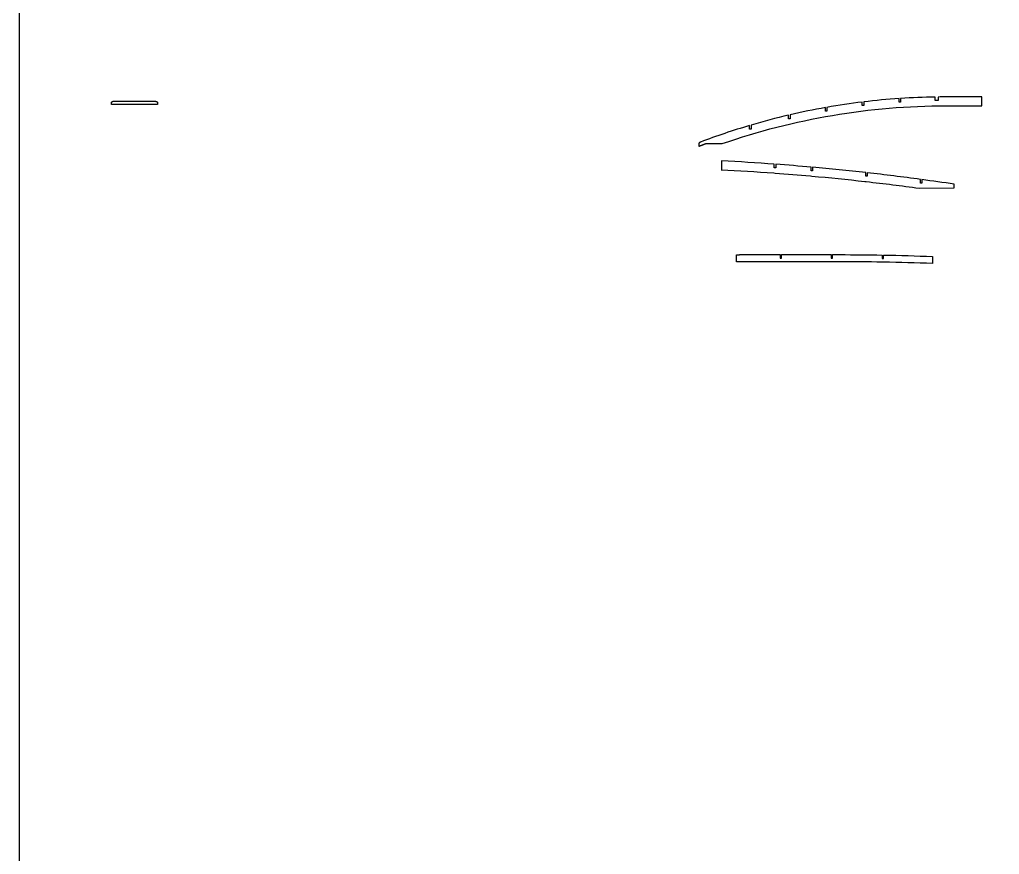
# Model space of a CAD drawing. Header units: inches. Extents: x -1514 to 1282, y -2074 to 286.
# Drawn here: x -798.5 to -522.1, y -226.4 to 9.2 of the extents above; entities that cross this region are included whole.
import ezdxf

# ---------------------------------------------------------------- set-up
doc = ezdxf.new("R2010")
doc.units = ezdxf.units.IN
doc.header["$LTSCALE"] = 0.1
doc.header["$MEASUREMENT"] = 0
doc.layers.add('pic', color=1, linetype='Continuous')

msp = doc.modelspace()

# ---------------------------------------------------------------- linework, layer by layer
at = {"color": 7, "linetype": 'Continuous', "lineweight": 25}
msp.add_lwpolyline([(-771.85723, -13.795), (-760.35514, -13.795), (-760.35191, -13.795), (-760.34869, -13.79502), (-760.34546, -13.79504), (-760.34223, -13.79508), (-760.339, -13.79512), (-760.33577, -13.79518), (-760.33254, -13.79524), (-760.3293, -13.79531), (-760.32607, -13.7954), (-760.32284, -13.79549), (-760.31961, -13.7956), (-760.31637, -13.79571), (-760.31314, -13.79584), (-760.3099, -13.79597), (-760.30667, -13.79611), (-760.30344, -13.79627), (-760.3002, -13.79643), (-760.29697, -13.79661), (-760.29373, -13.79679), (-760.2905, -13.79698), (-760.28726, -13.79719), (-760.28403, -13.7974), (-760.2808, -13.79762), (-760.27756, -13.79785), (-760.27433, -13.7981), (-760.27109, -13.79835), (-760.26786, -13.79861), (-760.26463, -13.79889), (-760.2614, -13.79917), (-760.25816, -13.79946), (-760.25493, -13.79976), (-760.2517, -13.80007), (-760.24847, -13.8004), (-760.24524, -13.80073), (-760.24202, -13.80107), (-760.23879, -13.80142), (-760.23556, -13.80178), (-760.23234, -13.80215), (-760.22911, -13.80253), (-760.22589, -13.80293), (-760.22266, -13.80333), (-760.21944, -13.80374), (-760.21622, -13.80416), (-760.213, -13.80459), (-760.20978, -13.80503), (-760.20656, -13.80548), (-760.20335, -13.80594), (-760.20013, -13.80641), (-760.19692, -13.80689), (-760.19371, -13.80738), (-760.1905, -13.80788), (-760.18729, -13.80838), (-760.18408, -13.8089), (-760.18088, -13.80943), (-760.17767, -13.80997), (-760.17447, -13.81052), (-760.17127, -13.81108), (-760.16807, -13.81164), (-760.16487, -13.81222), (-760.16168, -13.81281), (-760.15849, -13.81341), (-760.15529, -13.81401), (-760.15211, -13.81463), (-760.14892, -13.81526), (-760.14573, -13.81589), (-760.14255, -13.81654), (-760.13937, -13.8172), (-760.13619, -13.81786), (-760.13302, -13.81854), (-760.12984, -13.81922), (-760.12667, -13.81992), (-760.1235, -13.82062), (-760.12034, -13.82134), (-760.11717, -13.82206), (-760.11401, -13.8228), (-760.11086, -13.82354), (-760.1077, -13.8243), (-760.10455, -13.82506), (-760.1014, -13.82583), (-760.09825, -13.82662), (-760.09511, -13.82741), (-760.09196, -13.82821), (-760.08883, -13.82902), (-760.08569, -13.82985), (-760.08256, -13.83068), (-760.07943, -13.83152), (-760.0763, -13.83237), (-760.07318, -13.83323), (-760.07006, -13.8341), (-760.06694, -13.83499), (-760.06383, -13.83588), (-760.06072, -13.83678), (-760.05762, -13.83769), (-760.05451, -13.83861), (-760.05141, -13.83953), (-760.04832, -13.84047), (-760.04523, -13.84142), (-760.04214, -13.84238), (-760.03905, -13.84335), (-760.03597, -13.84433), (-760.0329, -13.84532), (-760.02982, -13.84631), (-760.02675, -13.84732), (-760.02369, -13.84834), (-760.02063, -13.84936), (-760.01757, -13.8504), (-760.01452, -13.85145), (-760.01147, -13.8525), (-760.00843, -13.85356), (-760.00539, -13.85464), (-760.00235, -13.85573), (-759.99932, -13.85682), (-759.99628, -13.85793), (-759.99325, -13.85904), (-759.99023, -13.86017), (-759.9872, -13.8613), (-759.98418, -13.86245), (-759.98117, -13.86361), (-759.97815, -13.86477), (-759.97514, -13.86595), (-759.97213, -13.86714), (-759.96913, -13.86833), (-759.96613, -13.86954), (-759.96313, -13.87076), (-759.96013, -13.87198), (-759.95714, -13.87322), (-759.95415, -13.87447), (-759.95117, -13.87572), (-759.94819, -13.87699), (-759.94521, -13.87827), (-759.94224, -13.87955), (-759.93927, -13.88085), (-759.9363, -13.88216), (-759.93334, -13.88347), (-759.93038, -13.8848), (-759.92743, -13.88613), (-759.92447, -13.88748), (-759.92153, -13.88883), (-759.91858, -13.89019), (-759.91565, -13.89157), (-759.91271, -13.89295), (-759.90978, -13.89435), (-759.90685, -13.89575), (-759.90393, -13.89716), (-759.90102, -13.89858), (-759.8981, -13.90001), (-759.89519, -13.90146), (-759.89229, -13.90291), (-759.88939, -13.90437), (-759.88649, -13.90584), (-759.8836, -13.90732), (-759.88072, -13.9088), (-759.87784, -13.9103), (-759.87496, -13.91181), (-759.87209, -13.91333), (-759.86922, -13.91485), (-759.86636, -13.91639), (-759.8635, -13.91793), (-759.86065, -13.91948), (-759.8578, -13.92105), (-759.85496, -13.92262), (-759.85213, -13.9242), (-759.84929, -13.92579), (-759.84647, -13.92739), (-759.84365, -13.929), (-759.84083, -13.93062), (-759.83802, -13.93225), (-759.83522, -13.93388), (-759.83242, -13.93553), (-759.82963, -13.93719), (-759.82684, -13.93885), (-759.82405, -13.94052), (-759.82128, -13.9422), (-759.81851, -13.94389), (-759.81574, -13.94559), (-759.81298, -13.9473), (-759.81023, -13.94902), (-759.80748, -13.95075), (-759.80474, -13.95248), (-759.80201, -13.95423), (-759.79928, -13.95598), (-759.79655, -13.95774), (-759.79384, -13.95951), (-759.79113, -13.96129), (-759.78842, -13.96308), (-759.78572, -13.96488), (-759.78303, -13.96668), (-759.78035, -13.9685), (-759.77767, -13.97032), (-759.775, -13.97215), (-759.77233, -13.97399), (-759.76967, -13.97584), (-759.76702, -13.9777), (-759.76437, -13.97957), (-759.76173, -13.98144), (-759.7591, -13.98332), (-759.75648, -13.98522), (-759.75386, -13.98712), (-759.75125, -13.98903), (-759.74864, -13.99094), (-759.74604, -13.99287), (-759.74345, -13.9948), (-759.74087, -13.99675), (-759.7383, -13.9987), (-759.73573, -14.00066), (-759.73317, -14.00262), (-759.73061, -14.0046), (-759.72807, -14.00658), (-759.72553, -14.00858), (-759.72299, -14.01058), (-759.72047, -14.01259), (-759.71795, -14.0146), (-759.71545, -14.01663), (-759.71294, -14.01866), (-759.7117, -14.01968), (-759.71044, -14.02071), (-759.70792, -14.02279), (-759.70541, -14.02487), (-759.7029, -14.02697), (-759.7004, -14.02908), (-759.69791, -14.03119), (-759.69543, -14.03331), (-759.69295, -14.03544), (-759.69048, -14.03758), (-759.68801, -14.03973), (-759.68556, -14.04189), (-759.68311, -14.04406), (-759.68066, -14.04623), (-759.67823, -14.04841), (-759.6758, -14.05061), (-759.67338, -14.05281), (-759.67097, -14.05501), (-759.66856, -14.05723), (-759.66617, -14.05946), (-759.66378, -14.06169), (-759.6614, -14.06393), (-759.65902, -14.06618), (-759.65666, -14.06844), (-759.6543, -14.0707), (-759.65195, -14.07298), (-759.6496, -14.07526), (-759.64727, -14.07755), (-759.64494, -14.07985), (-759.64262, -14.08216), (-759.64031, -14.08447), (-759.63801, -14.08679), (-759.63572, -14.08912), (-759.63343, -14.09146), (-759.63115, -14.09381), (-759.62889, -14.09616), (-759.62662, -14.09852), (-759.62437, -14.10089), (-759.62213, -14.10327), (-759.61989, -14.10565), (-759.61767, -14.10804), (-759.61545, -14.11044), (-759.61324, -14.11285), (-759.61324, -14.77477), (-772.61914, -14.77477), (-772.61914, -14.13543), (-772.61696, -14.1329), (-772.61477, -14.13038), (-772.61257, -14.12786), (-772.61036, -14.12535), (-772.60814, -14.12284), (-772.60591, -14.12035), (-772.60367, -14.11786), (-772.60143, -14.11538), (-772.59917, -14.1129), (-772.5969, -14.11044), (-772.59463, -14.10798), (-772.59234, -14.10553), (-772.59004, -14.10309), (-772.58774, -14.10065), (-772.58543, -14.09823), (-772.5831, -14.09581), (-772.58077, -14.0934), (-772.57843, -14.09099), (-772.57608, -14.0886), (-772.57372, -14.08621), (-772.57135, -14.08383), (-772.56898, -14.08146), (-772.56659, -14.0791), (-772.5642, -14.07674), (-772.56179, -14.0744), (-772.55938, -14.07206), (-772.55696, -14.06973), (-772.55453, -14.0674), (-772.55209, -14.06509), (-772.54965, -14.06278), (-772.54719, -14.06049), (-772.54473, -14.0582), (-772.54226, -14.05592), (-772.53978, -14.05365), (-772.53729, -14.05138), (-772.5348, -14.04913), (-772.53229, -14.04688), (-772.52978, -14.04464), (-772.52726, -14.04242), (-772.52473, -14.0402), (-772.5222, -14.03798), (-772.51965, -14.03578), (-772.5171, -14.03359), (-772.51454, -14.0314), (-772.51198, -14.02923), (-772.5094, -14.02706), (-772.50682, -14.0249), (-772.50423, -14.02275), (-772.50163, -14.02061), (-772.49903, -14.01848), (-772.49642, -14.01635), (-772.4938, -14.01424), (-772.49117, -14.01214), (-772.48854, -14.01004), (-772.4859, -14.00796), (-772.48325, -14.00588), (-772.48059, -14.00381), (-772.47793, -14.00175), (-772.47526, -13.9997), (-772.47259, -13.99767), (-772.4699, -13.99564), (-772.46721, -13.99361), (-772.46452, -13.9916), (-772.46181, -13.9896), (-772.4591, -13.98761), (-772.45639, -13.98563), (-772.45366, -13.98366), (-772.45093, -13.98169), (-772.4482, -13.97974), (-772.44545, -13.97779), (-772.44271, -13.97586), (-772.43995, -13.97394), (-772.43719, -13.97202), (-772.43442, -13.97012), (-772.43165, -13.96822), (-772.42887, -13.96634), (-772.42608, -13.96446), (-772.42329, -13.9626), (-772.42049, -13.96074), (-772.41769, -13.9589), (-772.41488, -13.95707), (-772.41206, -13.95524), (-772.40924, -13.95343), (-772.40642, -13.95162), (-772.40358, -13.94983), (-772.40074, -13.94805), (-772.3979, -13.94627), (-772.39505, -13.94451), (-772.3922, -13.94276), (-772.38934, -13.94102), (-772.38647, -13.93929), (-772.3836, -13.93756), (-772.38073, -13.93585), (-772.37785, -13.93415), (-772.37496, -13.93247), (-772.37207, -13.93079), (-772.36917, -13.92912), (-772.36627, -13.92746), (-772.36336, -13.92581), (-772.36044, -13.92417), (-772.35752, -13.92254), (-772.35459, -13.92092), (-772.35165, -13.91931), (-772.34871, -13.91771), (-772.34576, -13.91612), (-772.3428, -13.91454), (-772.33984, -13.91297), (-772.33688, -13.91141), (-772.3339, -13.90986), (-772.33092, -13.90831), (-772.32794, -13.90678), (-772.32495, -13.90526), (-772.32195, -13.90375), (-772.31895, -13.90225), (-772.31594, -13.90076), (-772.31293, -13.89928), (-772.30991, -13.8978), (-772.30689, -13.89634), (-772.30386, -13.89489), (-772.30082, -13.89345), (-772.29778, -13.89202), (-772.29474, -13.8906), (-772.29169, -13.88919), (-772.28863, -13.88778), (-772.28557, -13.88639), (-772.28251, -13.88501), (-772.27944, -13.88364), (-772.27636, -13.88228), (-772.27328, -13.88093), (-772.27019, -13.87959), (-772.2671, -13.87826), (-772.26401, -13.87694), (-772.26091, -13.87563), (-772.25781, -13.87433), (-772.2547, -13.87304), (-772.25159, -13.87176), (-772.24847, -13.87049), (-772.24535, -13.86923), (-772.24222, -13.86798), (-772.23909, -13.86675), (-772.23596, -13.86552), (-772.23282, -13.8643), (-772.22968, -13.86309), (-772.22653, -13.8619), (-772.22338, -13.86071), (-772.22022, -13.85953), (-772.21706, -13.85837), (-772.2139, -13.85721), (-772.21074, -13.85607), (-772.20757, -13.85493), (-772.20439, -13.85381), (-772.20122, -13.8527), (-772.19804, -13.85159), (-772.19485, -13.8505), (-772.19166, -13.84942), (-772.18847, -13.84835), (-772.18528, -13.84729), (-772.18208, -13.84624), (-772.17888, -13.84519), (-772.17568, -13.84417), (-772.17247, -13.84315), (-772.16926, -13.84214), (-772.16605, -13.84114), (-772.16283, -13.84015), (-772.15961, -13.83918), (-772.15639, -13.83821), (-772.15316, -13.83725), (-772.14994, -13.83631), (-772.14671, -13.83538), (-772.14347, -13.83445), (-772.14024, -13.83354), (-772.137, -13.83264), (-772.13376, -13.83175), (-772.13052, -13.83087), (-772.12727, -13.83), (-772.12403, -13.82914), (-772.12078, -13.82829), (-772.11752, -13.82745), (-772.11427, -13.82662), (-772.11101, -13.82581), (-772.10776, -13.825), (-772.1045, -13.82421), (-772.10124, -13.82343), (-772.09797, -13.82265), (-772.09471, -13.82189), (-772.09144, -13.82114), (-772.08817, -13.8204), (-772.0849, -13.81967), (-772.08163, -13.81895), (-772.07835, -13.81825), (-772.07508, -13.81755), (-772.0718, -13.81687), (-772.06852, -13.81619), (-772.06524, -13.81553), (-772.0636, -13.8152), (-772.06195, -13.81487), (-772.05864, -13.81423), (-772.05533, -13.81359), (-772.05201, -13.81296), (-772.04869, -13.81235), (-772.04538, -13.81175), (-772.04205, -13.81115), (-772.03873, -13.81057), (-772.0354, -13.81), (-772.03207, -13.80944), (-772.02874, -13.80889), (-772.02541, -13.80835), (-772.02207, -13.80782), (-772.01874, -13.8073), (-772.0154, -13.80679), (-772.01206, -13.8063), (-772.00872, -13.80581), (-772.00537, -13.80533), (-772.00202, -13.80487), (-771.99868, -13.80442), (-771.99533, -13.80397), (-771.99198, -13.80354), (-771.98862, -13.80312), (-771.98527, -13.80271), (-771.98191, -13.80231), (-771.97856, -13.80192), (-771.9752, -13.80154), (-771.97184, -13.80117), (-771.96848, -13.80081), (-771.96512, -13.80046), (-771.96175, -13.80013), (-771.95839, -13.7998), (-771.95502, -13.79949), (-771.95166, -13.79918), (-771.94829, -13.79889), (-771.94492, -13.79861), (-771.94156, -13.79833), (-771.93819, -13.79807), (-771.93482, -13.79782), (-771.93144, -13.79758), (-771.92807, -13.79735), (-771.9247, -13.79713), (-771.92133, -13.79692), (-771.91796, -13.79673), (-771.91458, -13.79654), (-771.91121, -13.79636), (-771.90784, -13.7962), (-771.90446, -13.79604), (-771.90109, -13.7959), (-771.89771, -13.79577), (-771.89434, -13.79564), (-771.89096, -13.79553), (-771.88759, -13.79543), (-771.88422, -13.79534), (-771.88084, -13.79526), (-771.87747, -13.79519), (-771.87409, -13.79513), (-771.87072, -13.79508), (-771.86735, -13.79504), (-771.86397, -13.79502), (-771.8606, -13.795)], close=True, dxfattribs=at)
for points in [[(-606.85579, -26.50797), (-606.84728, -26.50469), (-606.83863, -26.50137), (-606.82981, -26.49798), (-606.82085, -26.49453), (-606.81173, -26.49104), (-606.80248, -26.48748), (-606.7931, -26.48388), (-606.78358, -26.48023), (-606.77394, -26.47653), (-606.76417, -26.47278), (-606.75428, -26.46899), (-606.74427, -26.46515), (-606.73414, -26.46126), (-606.72389, -26.45733), (-606.71353, -26.45336), (-606.70304, -26.44934), (-606.69244, -26.44528), (-606.68173, -26.44117), (-606.67091, -26.43702), (-606.65997, -26.43283), (-606.64892, -26.4286), (-606.63775, -26.42433), (-606.62648, -26.42001), (-606.6151, -26.41566), (-606.60361, -26.41126), (-606.59201, -26.40683), (-606.58031, -26.40235), (-606.5685, -26.39783), (-606.55658, -26.39328), (-606.54456, -26.38868), (-606.53243, -26.38405), (-606.5202, -26.37937), (-606.50787, -26.37466), (-606.49543, -26.36991), (-606.48289, -26.36512), (-606.47024, -26.36029), (-606.4575, -26.35543), (-606.44465, -26.35052), (-606.4317, -26.34558), (-606.41865, -26.34061), (-606.4055, -26.33559), (-606.39225, -26.33054), (-606.3789, -26.32545), (-606.36545, -26.32033), (-606.3519, -26.31516), (-606.33826, -26.30997), (-606.32451, -26.30473), (-606.31067, -26.29946), (-606.29672, -26.29415), (-606.28268, -26.28881), (-606.26855, -26.28343), (-606.25431, -26.27802), (-606.23998, -26.27256), (-606.22555, -26.26708), (-606.21102, -26.26156), (-606.1964, -26.256), (-606.18168, -26.2504), (-606.16686, -26.24477), (-606.15194, -26.23911), (-606.13693, -26.23341), (-606.12182, -26.22768), (-606.10662, -26.22191), (-606.09132, -26.2161), (-606.07592, -26.21026), (-606.06042, -26.20439), (-606.04483, -26.19848), (-606.02915, -26.19253), (-606.01337, -26.18655), (-605.99749, -26.18054), (-605.98151, -26.17449), (-605.96545, -26.16841), (-605.94928, -26.16229), (-605.93302, -26.15614), (-605.91666, -26.14995), (-605.90021, -26.14373), (-605.88366, -26.13747), (-605.86701, -26.13118), (-605.85027, -26.12485), (-605.83343, -26.11849), (-605.81649, -26.11209), (-605.79946, -26.10566), (-605.78233, -26.09919), (-605.7651, -26.09269), (-605.74777, -26.08616), (-605.73035, -26.07958), (-605.71283, -26.07298), (-605.69521, -26.06634), (-605.6775, -26.05966), (-605.65968, -26.05295), (-605.64177, -26.04621), (-605.62376, -26.03943), (-605.60565, -26.03261), (-605.58745, -26.02576), (-605.56915, -26.01888), (-605.55075, -26.01197), (-605.53226, -26.00502), (-605.51367, -25.99803), (-605.49499, -25.99101), (-605.47621, -25.98396), (-605.45734, -25.97688), (-605.43838, -25.96976), (-605.41933, -25.96262), (-605.4002, -25.95544), (-605.38097, -25.94823), (-605.36166, -25.941), (-605.34227, -25.93373), (-605.32279, -25.92643), (-605.30323, -25.91911), (-605.2836, -25.91176), (-605.26388, -25.90439), (-605.24409, -25.89698), (-605.22422, -25.88956), (-605.20428, -25.8821), (-605.18427, -25.87463), (-605.16418, -25.86712), (-605.14402, -25.8596), (-605.1238, -25.85205), (-605.10351, -25.84448), (-605.08315, -25.83689), (-605.06273, -25.82928), (-605.04225, -25.82164), (-605.0217, -25.81399), (-605.0011, -25.80631), (-604.98043, -25.79862), (-604.95549, -25.78934), (-600.29002, -25.78934, -0.083871569), (-537.07517, -15.11036), (-527.06923, -15.11036), (-527.06923, -12.61036), (-537.07517, -12.61036, 0.002917111), (-539.34978, -12.62363), (-539.34978, -13.63461), (-540.14978, -13.63461), (-540.14978, -12.63461, 0.012570778), (-549.9423, -13.03547), (-549.9423, -14.06234), (-550.3423, -14.06234), (-550.3423, -13.06234, 0.012883211), (-560.3423, -14.00386), (-560.3423, -15.05236), (-560.7423, -15.05236), (-560.7423, -14.05236, 0.012967589), (-570.7423, -15.53959), (-570.7423, -16.61015), (-571.1423, -16.61015), (-571.1423, -15.61015, 0.01309234), (-581.1423, -17.65642), (-581.1423, -18.74969), (-581.5423, -18.74969), (-581.5423, -17.74969, 0.014062872), (-592.1423, -20.54972), (-592.1423, -21.66797), (-592.5423, -21.66797), (-592.5423, -20.66797, 0.018796359), (-606.4217, -25.36172), (-606.42634, -25.3635), (-606.43098, -25.3653), (-606.43561, -25.36713), (-606.44023, -25.36899), (-606.44484, -25.37087), (-606.44945, -25.37277), (-606.45404, -25.3747), (-606.45863, -25.37666), (-606.46321, -25.37863), (-606.46778, -25.38063), (-606.47234, -25.38266), (-606.47689, -25.38471), (-606.48144, -25.38678), (-606.48597, -25.38887), (-606.49049, -25.39099), (-606.495, -25.39314), (-606.49951, -25.3953), (-606.504, -25.39749), (-606.50848, -25.3997), (-606.51295, -25.40194), (-606.51742, -25.4042), (-606.52187, -25.40648), (-606.52631, -25.40878), (-606.53073, -25.41111), (-606.53515, -25.41346), (-606.53955, -25.41583), (-606.54395, -25.41822), (-606.54833, -25.42064), (-606.5527, -25.42307), (-606.55706, -25.42553), (-606.5614, -25.42802), (-606.56573, -25.43052), (-606.57005, -25.43305), (-606.57436, -25.43559), (-606.57865, -25.43816), (-606.58293, -25.44075), (-606.5872, -25.44336), (-606.59145, -25.446), (-606.59569, -25.44865), (-606.59992, -25.45133), (-606.60413, -25.45402), (-606.60832, -25.45674), (-606.61251, -25.45948), (-606.61668, -25.46224), (-606.62083, -25.46502), (-606.62497, -25.46782), (-606.62909, -25.47064), (-606.6332, -25.47348), (-606.63729, -25.47634), (-606.64137, -25.47922), (-606.64543, -25.48212), (-606.64947, -25.48504), (-606.6535, -25.48798), (-606.65752, -25.49094), (-606.66151, -25.49392), (-606.66549, -25.49692), (-606.66946, -25.49994), (-606.6734, -25.50298), (-606.67733, -25.50604), (-606.68124, -25.50912), (-606.68514, -25.51221), (-606.68901, -25.51533), (-606.69287, -25.51846), (-606.69671, -25.52161), (-606.70053, -25.52478), (-606.70434, -25.52798), (-606.70814, -25.53119), (-606.71191, -25.53442), (-606.71568, -25.53768), (-606.71943, -25.54096), (-606.72316, -25.54425), (-606.72688, -25.54757), (-606.73058, -25.5509), (-606.73426, -25.55426), (-606.73793, -25.55764), (-606.74158, -25.56103), (-606.74522, -25.56444), (-606.74884, -25.56788), (-606.75244, -25.57133), (-606.75603, -25.5748), (-606.7596, -25.57829), (-606.76315, -25.5818), (-606.76668, -25.58533), (-606.7702, -25.58888), (-606.7737, -25.59244), (-606.77718, -25.59602), (-606.78065, -25.59962), (-606.78409, -25.60324), (-606.78752, -25.60688), (-606.79093, -25.61053), (-606.79433, -25.6142), (-606.7977, -25.61789), (-606.80106, -25.62159), (-606.80439, -25.62531), (-606.80771, -25.62905), (-606.81101, -25.63281), (-606.81429, -25.63658), (-606.81755, -25.64037), (-606.8208, -25.64417), (-606.82402, -25.64799), (-606.82722, -25.65183), (-606.83041, -25.65568), (-606.83357, -25.65954), (-606.83672, -25.66343), (-606.83984, -25.66733), (-606.84294, -25.67124), (-606.84603, -25.67517), (-606.84909, -25.67911), (-606.85214, -25.68307), (-606.85516, -25.68704), (-606.85816, -25.69103), (-606.86114, -25.69503), (-606.8641, -25.69905), (-606.86704, -25.70307), (-606.86996, -25.70712), (-606.87285, -25.71118), (-606.87573, -25.71525), (-606.87858, -25.71933), (-606.88141, -25.72343), (-606.88422, -25.72754), (-606.88701, -25.73166), (-606.88977, -25.7358), (-606.89251, -25.73995), (-606.89524, -25.74411), (-606.89793, -25.74829), (-606.90061, -25.75247), (-606.90326, -25.75667), (-606.90589, -25.76088), (-606.90589, -26.52505), (-606.86123, -26.51088)], [(-600.57786, -33.15012, -0.005560235), (-585.75206, -34.068), (-585.35355, -34.09725, -0.003741465), (-575.39084, -34.90634), (-574.99233, -34.94182, -0.00562217), (-560.04827, -36.44666), (-559.64976, -36.49144, -0.005636798), (-544.7057, -38.34614), (-534.85362, -38.20828), (-534.85362, -37.2285, 0.003434276), (-543.96984, -35.92316), (-543.96984, -36.92316), (-544.36984, -36.92106), (-544.36984, -35.86881, 0.005636798), (-559.36984, -34.00717), (-559.36984, -35.00717), (-559.76984, -35.00507), (-559.76984, -33.96222, 0.00562217), (-574.76984, -32.45174), (-574.76984, -33.45174), (-575.16984, -33.44965), (-575.16984, -32.41612, 0.003741465), (-585.16984, -31.60401), (-585.16984, -32.60401), (-585.56984, -32.60401), (-585.56984, -31.57465, 0.005560235), (-600.45114, -30.65334), (-600.45114, -33.13026)]]:
    msp.add_lwpolyline(points, format="xyb", dxfattribs=at)
at = {"color": 7, "linetype": 'Continuous'}
msp.add_lwpolyline([(-595.34804, -59.11491), (-595.3791, -59.11514), (-595.41015, -59.1154), (-595.44119, -59.11568), (-595.47222, -59.11599), (-595.50325, -59.11633), (-595.53426, -59.11668), (-595.56527, -59.11707), (-595.59628, -59.11748), (-595.62727, -59.11791), (-595.65825, -59.11837), (-595.68923, -59.11885), (-595.7202, -59.11936), (-595.75116, -59.1199), (-595.78211, -59.12046), (-595.81306, -59.12105), (-595.84399, -59.12166), (-595.87492, -59.12231), (-595.90584, -59.12297), (-595.93675, -59.12367), (-595.96765, -59.12439), (-595.99854, -59.12513), (-596.02943, -59.1259), (-596.0603, -59.1267), (-596.09117, -59.12753), (-596.12203, -59.12839), (-596.15287, -59.12927), (-596.18371, -59.13018), (-596.21455, -59.13111), (-596.24537, -59.13208), (-596.24537, -57.13113), (-596.16511, -57.12881), (-596.08485, -57.12667), (-596.00458, -57.1247), (-595.92431, -57.1229), (-595.84403, -57.12128), (-595.76375, -57.11982), (-595.68347, -57.11852), (-595.60318, -57.11739), (-595.52289, -57.11642), (-595.4426, -57.11561), (-595.36232, -57.11496, -0.001784594), (-593.97076, -57.10999), (-583.96482, -57.10999), (-583.96482, -58.10999), (-583.56482, -58.10999), (-583.56482, -57.10999), (-569.56482, -57.10999), (-569.56482, -58.11), (-569.16482, -58.10999), (-569.16482, -57.10999), (-567.12037, -57.10999, -0.004468698), (-555.13789, -57.21709), (-555.13789, -58.21709), (-554.73789, -58.21709), (-554.73789, -57.22436, -0.005145681), (-540.94537, -57.62118), (-540.94537, -59.62271, 0.005174911), (-554.77483, -59.22402), (-555.17363, -59.21677, 0.004468698), (-567.12037, -59.10999), (-569.16482, -59.10999), (-569.56482, -59.10999), (-583.56482, -59.10999), (-583.96482, -59.10999), (-593.97076, -59.10999, 0.001784595)], format="xyb", close=True, dxfattribs=at)
at = {"layer": 'pic'}
msp.add_lwpolyline([(-798.50785, 215.64713), (-298.37297, 215.64713), (-298.37297, -233.14899), (-798.50785, -233.14899)], close=True, dxfattribs=at)

doc.saveas('drawing.dxf')
